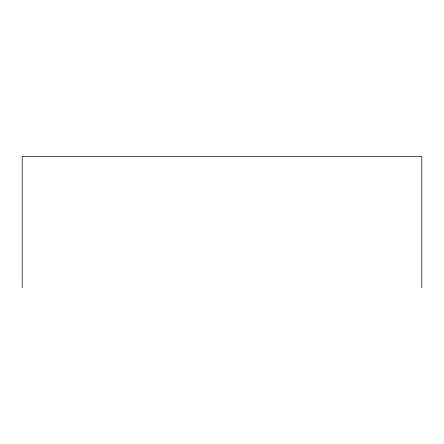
<?xml version="1.0" encoding="UTF-8"?>
<svg xmlns="http://www.w3.org/2000/svg" width="444" height="444" viewBox="0 0 444 444"><rect width="100%" height="100%" fill="white"/><g stroke="black" fill="none" stroke-linecap="round" stroke-linejoin="round"><path stroke-width="0.67" d="M421.8 287.607L421.8 156.393L22.2 156.393L22.2 287.607"/></g></svg>
